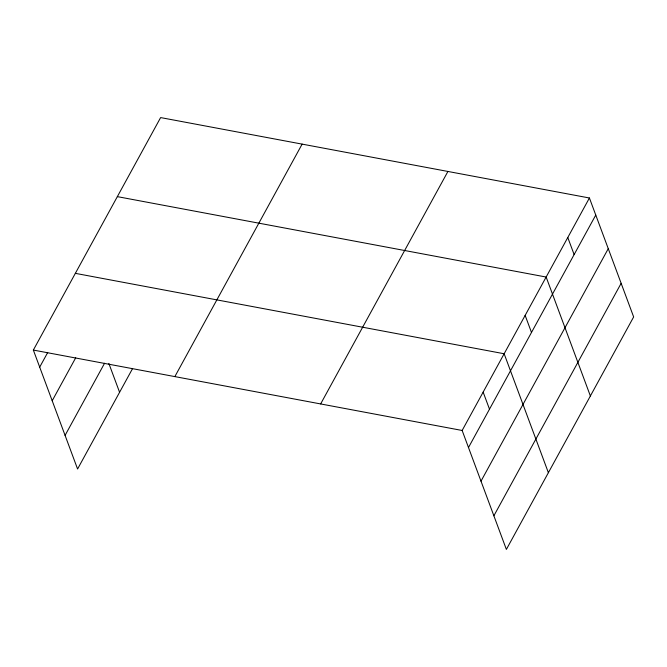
<?xml version="1.0" encoding="UTF-8"?>
<svg xmlns="http://www.w3.org/2000/svg" width="667" height="667" viewBox="0 0 667 667"><rect width="100%" height="100%" fill="white"/><g stroke="black" fill="none" stroke-linecap="round" stroke-linejoin="round"><path stroke-width="1" d="M132.583 368.543L77.58 469.009L33.35 350.067L160.622 117.584L589.42 197.991L633.65 316.933L506.378 549.416L462.148 430.473L589.42 197.991M39.695 367.125L47.699 352.518M52.201 400.75L75.696 357.82M65.083 435.384L104.577 363.24M174.854 376.597L302.126 144.122M320.644 403.935L447.916 171.461M468.492 447.532L595.764 215.057M480.999 481.157L608.262 248.674M493.88 515.791L621.144 283.317M117.35 196.632L546.148 277.038L590.378 395.981M75.346 273.345L504.144 353.752L548.382 472.695M33.35 350.067L462.148 430.473M567.784 237.51L574.129 254.577M525.146 315.391L531.491 332.458M483.15 392.113L489.495 409.179M108.863 363.473L119.585 392.288"/></g></svg>
